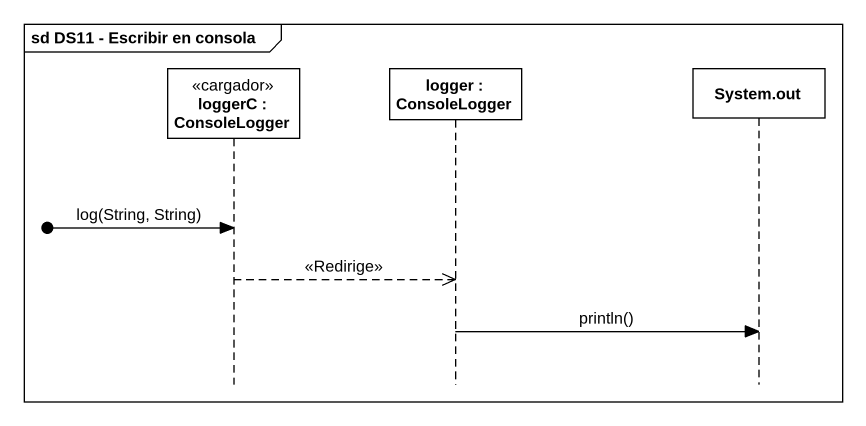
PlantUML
@startuml
mainframe sd DS11 - Escribir en consola
hide footbox
participant "loggerC : ConsoleLogger" as loggerC <<cargador>>
participant "logger : ConsoleLogger" as logger
participant "System.out" as System_out

[o-> loggerC : log(String, String)
loggerC -->> logger : <<Redirige>>
logger -> System_out : println()
@enduml
